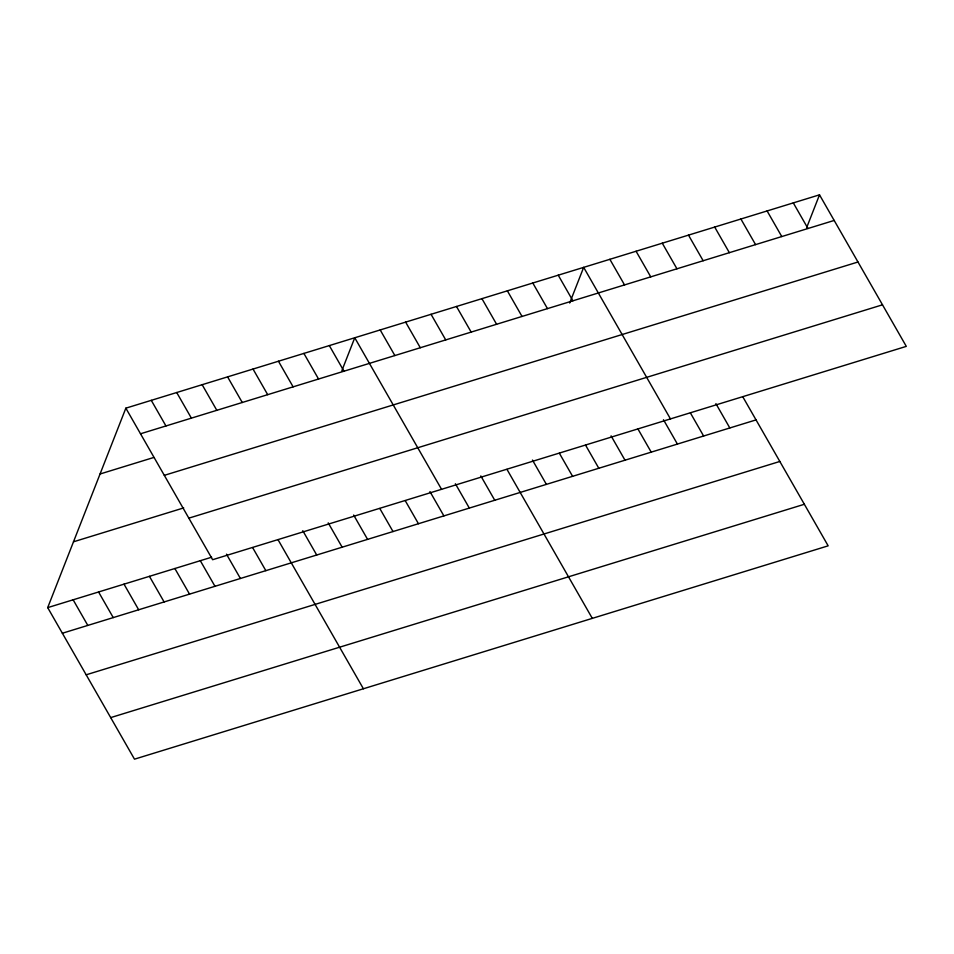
<?xml version="1.0" encoding="UTF-8"?>
<svg xmlns="http://www.w3.org/2000/svg" width="954" height="954" viewBox="0 0 954 954"><rect width="100%" height="100%" fill="white"/><g stroke="black" fill="none" stroke-linecap="round" stroke-linejoin="round"><path stroke-width="1.43" d="M742.832 396.852L828.155 545.831L134.49 759.169L47.7 607.626L125.845 408.169L819.51 194.831L906.3 346.374L212.635 559.712L125.845 408.169M341.866 370.677L354.757 337.764L441.547 489.307M569.693 303.014L583.669 267.358L670.459 418.913M806.619 227.744L819.51 194.831M140.512 433.784L834.178 220.446M100.063 473.995L153.749 457.479M164.315 475.342L857.98 262.004M73.494 541.8L183.705 507.91M188.844 518.153L882.498 304.815M47.7 607.626L211.609 557.219M62.368 633.241L756.033 419.903M86.17 674.8L779.835 461.462M110.688 717.611L804.353 504.272M793.299 202.892L807.978 228.507M767.099 210.941L781.767 236.556M740.888 219.003L755.568 244.618M714.689 227.064L729.357 252.679M688.49 235.125L703.158 260.74M662.279 243.187L676.946 268.801M636.079 251.248L650.747 276.863M715.894 403.625L729.822 427.964M609.868 259.309L624.536 284.924M690.422 412.963L703.623 436.014M663.483 419.748L677.412 444.075M558.233 275.181L572.901 300.796M638.011 429.085L651.212 452.136M532.797 283.004L547.465 308.619M611.073 435.859L625.001 460.198M507.361 290.827L522.029 316.442M585.601 445.208L598.802 468.259M481.925 298.65L496.593 324.265M559.39 453.269L572.591 476.32M456.489 306.472L471.157 332.087M532.451 460.043L546.392 484.382M431.053 314.295L445.733 339.91M506.979 469.38L592.303 618.371M405.629 322.118L420.297 347.733M480.816 475.927L494.756 500.254M380.193 329.941L394.861 355.556M455.38 483.75L469.32 508.077M429.944 491.572L443.884 515.899M329.321 345.587L343.989 371.201M405.247 500.671L418.448 523.722M303.885 353.409L318.553 379.024M379.811 508.494L393.012 531.545M278.449 361.232L293.116 386.847M353.648 515.041L367.576 539.368M253.025 369.055L267.692 394.67M328.212 522.864L342.14 547.191M227.589 376.878L242.256 402.493M302.776 530.686L316.716 555.013M202.153 384.7L216.82 410.315M278.079 539.785L363.402 688.764M176.717 392.523L191.384 418.138M252.643 547.608L265.844 570.659M151.281 400.346L165.948 425.961M226.468 554.155L240.408 578.482M200.304 560.69L214.972 586.305M174.868 568.512L189.536 594.127M149.432 576.335L164.112 601.95M124.008 584.158L138.676 609.773M98.572 591.981L113.24 617.596M73.136 599.804L87.804 625.419"/></g></svg>
